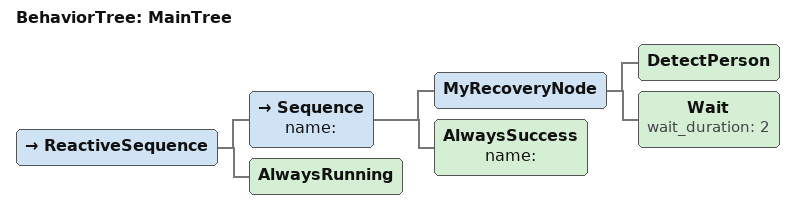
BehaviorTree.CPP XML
<root main_tree_to_execute="MainTree">
    <BehaviorTree ID="MainTree">
        <ReactiveSequence>
            <Sequence name="">
                <MyRecoveryNode>
                    <DetectPerson/>
                    <Wait wait_duration="2"/>
                </MyRecoveryNode>
                <AlwaysSuccess name=""/>
            </Sequence>
            <AlwaysRunning/>
        </ReactiveSequence>
    </BehaviorTree>
</root>
